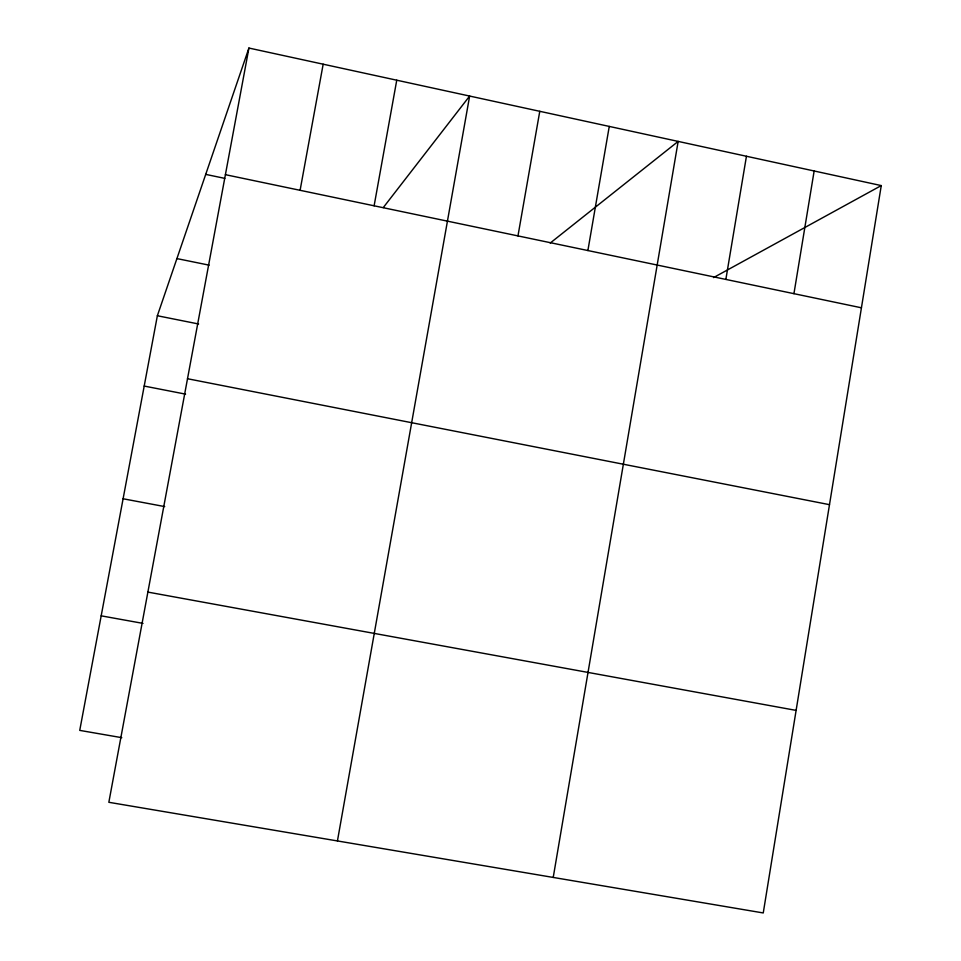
<?xml version="1.0" encoding="UTF-8"?>
<svg xmlns="http://www.w3.org/2000/svg" width="961" height="961" viewBox="0 0 961 961"><rect width="100%" height="100%" fill="white"/><g stroke="black" fill="none" stroke-linecap="round" stroke-linejoin="round"><path stroke-width="1.44" d="M881.261 185.581L763.25 912.95L108.845 802.291L248.923 48.05L881.261 185.581L713.567 277.585M793.942 293.67L814.147 170.986M725.855 279.423L746.445 156.259M553.224 877.429L678.154 141.411L550.233 243.037M587.88 250.545L609.262 126.42M517.967 235.913L539.77 111.308M337.431 840.947L469.641 96.052L383.259 207.6M374.117 205.798L396.749 80.207M300.096 190.314L323.172 64.195M248.923 48.05L157.364 315.749L79.739 730.384L121.795 737.676M101.181 615.833L143.009 623.389M147.874 592.096L796.116 710.395M123.104 498.771L164.703 506.591M187.503 378.73L829.499 504.669M144.198 386.058L185.581 394.142M157.364 315.749L198.603 323.989M176.908 258.593L209.138 265.152M225.403 174.674L861.428 307.796M205.714 174.385L224.802 178.374"/></g></svg>
